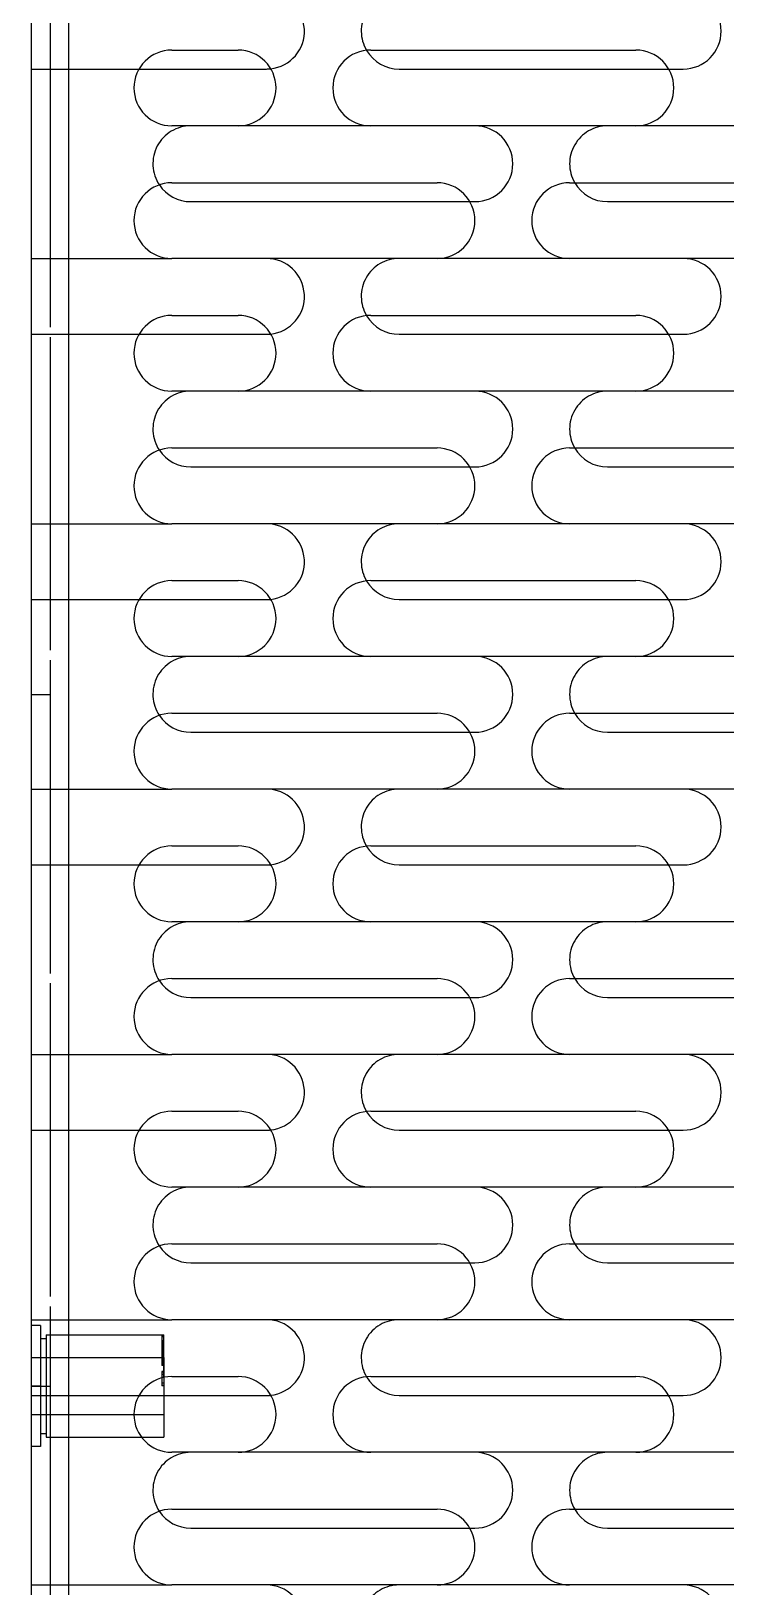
# Model space of a CAD drawing. Header units: millimetres. Extents: x 0 to 8948, y -1340 to 1100.
# Drawn here: x 4561 to 4597.6, y -763.4 to -681.3 of the extents above; entities that cross this region are included whole.
import ezdxf

# ---------------------------------------------------------------- set-up
doc = ezdxf.new("R2010")
doc.units = ezdxf.units.MM
doc.header["$LTSCALE"] = 85.25
doc.linetypes.add('HIDDEN', pattern=[0.2, 0.1, -0.1])
doc.layers.get('0').update_dxf_attribs({"linetype": 'CONTINUOUS'})
doc.layers.add('02___PRT_ALL_AXES', color=7, linetype='CONTINUOUS')
doc.layers.add('DEFAULT_2', color=8, linetype='HIDDEN')

msp = doc.modelspace()

# ---------------------------------------------------------------- linework, layer by layer
at = {"color": 3, "linetype": 'Continuous'}
for p, q in [((4562.959, -850.329), (4562.959, -645.329)), ((4560.959, -646.329), (4560.959, -849.329)), ((4568.388, -682.329), (4571.888, -682.329)), ((4578.888, -682.329), (4592.888, -682.329)), ((4571.888, -686.329), (4568.388, -686.329)), ((4592.888, -686.329), (4578.888, -686.329)), ((4568.388, -689.329), (4582.388, -689.329)), ((4589.388, -689.329), (4603.388, -689.329)), ((4582.388, -693.329), (4568.388, -693.329)), ((4603.388, -693.329), (4589.388, -693.329)), ((4568.388, -696.329), (4571.888, -696.329)), ((4578.888, -696.329), (4592.888, -696.329)), ((4571.888, -700.329), (4568.388, -700.329)), ((4592.888, -700.329), (4578.888, -700.329)), ((4568.388, -703.329), (4582.388, -703.329)), ((4589.388, -703.329), (4603.388, -703.329)), ((4582.388, -707.329), (4568.388, -707.329)), ((4603.388, -707.329), (4589.388, -707.329)), ((4568.388, -710.329), (4571.888, -710.329)), ((4578.888, -710.329), (4592.888, -710.329)), ((4571.888, -714.329), (4568.388, -714.329)), ((4592.888, -714.329), (4578.888, -714.329)), ((4568.388, -717.329), (4582.388, -717.329)), ((4589.388, -717.329), (4603.388, -717.329)), ((4582.388, -721.329), (4568.388, -721.329)), ((4603.388, -721.329), (4589.388, -721.329)), ((4568.388, -724.329), (4571.888, -724.329)), ((4578.888, -724.329), (4592.888, -724.329)), ((4571.888, -728.329), (4568.388, -728.329)), ((4592.888, -728.329), (4578.888, -728.329)), ((4568.388, -731.329), (4582.388, -731.329)), ((4589.388, -731.329), (4603.388, -731.329)), ((4582.388, -735.329), (4568.388, -735.329)), ((4603.388, -735.329), (4589.388, -735.329)), ((4568.388, -738.329), (4571.888, -738.329)), ((4578.888, -738.329), (4592.888, -738.329)), ((4571.888, -742.329), (4568.388, -742.329)), ((4592.888, -742.329), (4578.888, -742.329)), ((4568.388, -745.329), (4582.388, -745.329)), ((4589.388, -745.329), (4603.388, -745.329)), ((4582.388, -749.329), (4568.388, -749.329)), ((4603.388, -749.329), (4589.388, -749.329)), ((4568.388, -752.329), (4571.888, -752.329)), ((4578.888, -752.329), (4592.888, -752.329)), ((4571.888, -756.329), (4568.388, -756.329)), ((4592.888, -756.329), (4578.888, -756.329)), ((4568.388, -759.329), (4582.388, -759.329)), ((4589.388, -759.329), (4603.388, -759.329)), ((4582.388, -763.329), (4568.388, -763.329)), ((4603.388, -763.329), (4589.388, -763.329))]:
    msp.add_line(p, q, dxfattribs=at)
at = {"color": 7, "linetype": 'Continuous'}
for p, q in [((4566.665, -683.329), (4573.388, -683.329)), ((4580.388, -683.329), (4594.611, -683.329)), ((4569.388, -690.329), (4584.111, -690.329)), ((4591.388, -690.329), (4605.111, -690.329)), ((4566.665, -697.329), (4573.388, -697.329)), ((4580.388, -697.329), (4594.611, -697.329)), ((4569.388, -704.329), (4584.111, -704.329)), ((4591.388, -704.329), (4605.111, -704.329)), ((4566.665, -711.329), (4573.388, -711.329)), ((4580.388, -711.329), (4594.611, -711.329)), ((4569.388, -718.329), (4584.111, -718.329)), ((4591.388, -718.329), (4605.111, -718.329)), ((4566.665, -725.329), (4573.388, -725.329)), ((4580.388, -725.329), (4594.611, -725.329)), ((4569.388, -732.329), (4584.111, -732.329)), ((4591.388, -732.329), (4605.111, -732.329)), ((4566.665, -739.329), (4573.388, -739.329)), ((4580.388, -739.329), (4594.611, -739.329)), ((4569.388, -746.329), (4584.111, -746.329)), ((4591.388, -746.329), (4605.111, -746.329)), ((4567.959, -752.381), (4567.959, -752.829)), ((4567.959, -753.329), (4573.388, -753.329)), ((4580.388, -753.329), (4594.611, -753.329)), ((4569.388, -760.329), (4584.111, -760.329)), ((4591.388, -760.329), (4605.111, -760.329))]:
    msp.add_line(p, q, dxfattribs=at)
at = {"color": 3, "linetype": 'Continuous'}
for centre, start, end in [((4568.388, -684.329), 90, 270), ((4571.888, -684.329), 270, 90), ((4578.888, -684.329), 90, 270), ((4592.888, -684.329), 270, 90), ((4568.388, -691.329), 90, 270), ((4582.388, -691.329), 270, 90), ((4589.388, -691.329), 90, 270), ((4568.388, -698.329), 90, 270), ((4571.888, -698.329), 270, 90), ((4578.888, -698.329), 90, 270), ((4592.888, -698.329), 270, 90), ((4568.388, -705.329), 90, 270), ((4582.388, -705.329), 270, 90), ((4589.388, -705.329), 90, 270), ((4568.388, -712.329), 90, 270), ((4571.888, -712.329), 270, 90), ((4578.888, -712.329), 90, 270), ((4592.888, -712.329), 270, 90), ((4568.388, -719.329), 90, 270), ((4582.388, -719.329), 270, 90), ((4589.388, -719.329), 90, 270), ((4568.388, -726.329), 90, 270), ((4571.888, -726.329), 270, 90), ((4578.888, -726.329), 90, 270), ((4592.888, -726.329), 270, 90), ((4568.388, -733.329), 90, 270), ((4582.388, -733.329), 270, 90), ((4589.388, -733.329), 90, 270), ((4568.388, -740.329), 90, 270), ((4571.888, -740.329), 270, 90), ((4578.888, -740.329), 90, 270), ((4592.888, -740.329), 270, 90), ((4568.388, -747.329), 90, 270), ((4582.388, -747.329), 270, 90), ((4589.388, -747.329), 90, 270), ((4568.388, -754.329), 90, 270), ((4571.888, -754.329), 270, 90), ((4578.888, -754.329), 90, 270), ((4592.888, -754.329), 270, 90), ((4568.388, -761.329), 90, 270), ((4582.388, -761.329), 270, 90), ((4589.388, -761.329), 90, 270)]:
    msp.add_arc(centre, 2, start, end, dxfattribs=at)
at = {"color": 7, "linetype": 'Continuous'}
for centre, start, end in [((4580.388, -681.329), 210.7896, 270), ((4573.388, -681.329), 270, 276.10088), ((4569.388, -688.329), 214.01758, 270), ((4591.388, -688.329), 210.12825, 270), ((4580.388, -695.329), 210.7896, 270), ((4573.388, -695.329), 270, 276.10088), ((4569.388, -702.329), 214.01758, 270), ((4591.388, -702.329), 210.12825, 270), ((4580.388, -709.329), 210.7896, 270), ((4573.388, -709.329), 270, 276.10088), ((4569.388, -716.329), 214.01758, 270), ((4591.388, -716.329), 210.12825, 270), ((4580.388, -723.329), 210.7896, 270), ((4573.388, -723.329), 270, 276.10088), ((4569.388, -730.329), 214.01758, 270), ((4591.388, -730.329), 210.12825, 270), ((4580.388, -737.329), 210.7896, 270), ((4573.388, -737.329), 270, 276.10088), ((4569.388, -744.329), 214.01758, 270), ((4591.388, -744.329), 210.12825, 270), ((4580.388, -751.329), 210.7896, 270), ((4573.388, -751.329), 270, 276.10088), ((4591.388, -758.329), 210.12825, 270), ((4569.388, -758.329), 214.01758, 270)]:
    msp.add_arc(centre, 2, start, end, dxfattribs=at)
at = {"layer": '02___PRT_ALL_AXES', "color": 8, "linetype": 'HIDDEN'}
for p, q in [((4560.959, -654.33), (4560.959, -775.329)), ((4561.959, -654.33), (4561.959, -775.329)), ((4560.959, -716.329), (4561.959, -716.329)), ((4561.759, -750.129), (4567.959, -750.129)), ((4560.959, -751.329), (4567.959, -751.329)), ((4567.959, -751.329), (4567.959, -752.829)), ((4560.959, -752.829), (4561.959, -752.829)), ((4560.959, -754.329), (4567.959, -754.329)), ((4561.759, -755.529), (4566.789, -755.529))]:
    msp.add_line(p, q, dxfattribs=at)
at = {"layer": '02___PRT_ALL_AXES', "color": 7, "linetype": 'Continuous'}
for p in [(4567.959, -752.829), (4566.789, -755.529)]:
    msp.add_line(p, (4567.959, -755.529), dxfattribs=at)
at = {"layer": 'DEFAULT_2', "color": 8, "linetype": 'HIDDEN'}
for p, q in [((4561.959, -646.329), (4561.959, -849.329)), ((4560.959, -683.329), (4566.665, -683.329)), ((4594.611, -683.329), (4595.388, -683.329)), ((4578.888, -686.329), (4571.888, -686.329)), ((4599.888, -686.329), (4592.888, -686.329)), ((4584.111, -690.329), (4584.388, -690.329)), ((4560.959, -693.329), (4568.388, -693.329)), ((4589.388, -693.329), (4582.388, -693.329)), ((4560.959, -697.329), (4566.665, -697.329)), ((4594.611, -697.329), (4595.388, -697.329)), ((4578.888, -700.329), (4571.888, -700.329)), ((4599.888, -700.329), (4592.888, -700.329)), ((4584.111, -704.329), (4584.388, -704.329)), ((4560.959, -707.329), (4568.388, -707.329)), ((4589.388, -707.329), (4582.388, -707.329)), ((4560.959, -711.329), (4566.665, -711.329)), ((4594.611, -711.329), (4595.388, -711.329)), ((4578.888, -714.329), (4571.888, -714.329)), ((4599.888, -714.329), (4592.888, -714.329)), ((4584.111, -718.329), (4584.388, -718.329)), ((4560.959, -721.329), (4568.388, -721.329)), ((4589.388, -721.329), (4582.388, -721.329)), ((4560.959, -725.329), (4566.665, -725.329)), ((4594.611, -725.329), (4595.388, -725.329)), ((4578.888, -728.329), (4571.888, -728.329)), ((4599.888, -728.329), (4592.888, -728.329)), ((4584.111, -732.329), (4584.388, -732.329)), ((4560.959, -735.329), (4568.388, -735.329)), ((4589.388, -735.329), (4582.388, -735.329)), ((4560.959, -739.329), (4566.665, -739.329)), ((4594.611, -739.329), (4595.388, -739.329)), ((4578.888, -742.329), (4571.888, -742.329)), ((4599.888, -742.329), (4592.888, -742.329)), ((4584.111, -746.329), (4584.388, -746.329)), ((4560.959, -749.329), (4568.388, -749.329)), ((4589.388, -749.329), (4582.388, -749.329)), ((4561.459, -749.629), (4560.959, -749.629)), ((4561.459, -749.629), (4561.459, -756.029)), ((4561.459, -750.329), (4561.759, -750.329)), ((4561.759, -750.13), (4561.759, -755.529)), ((4567.859, -750.132), (4567.859, -751.746)), ((4567.859, -750.132), (4567.959, -750.132)), ((4567.859, -750.136), (4567.959, -750.136)), ((4567.859, -750.144), (4567.959, -750.144)), ((4567.859, -750.147), (4567.959, -750.147)), ((4567.859, -750.189), (4567.959, -750.189)), ((4567.859, -750.219), (4567.959, -750.219)), ((4567.959, -750.242), (4567.859, -750.242)), ((4567.959, -752.381), (4567.959, -750.129)), ((4567.959, -750.441), (4567.859, -750.441)), ((4567.959, -750.446), (4567.859, -750.446)), ((4567.959, -750.448), (4567.859, -750.448)), ((4567.859, -750.471), (4567.959, -750.471)), ((4567.959, -750.479), (4567.859, -750.479)), ((4567.959, -750.523), (4567.859, -750.523)), ((4567.959, -750.536), (4567.859, -750.536)), ((4567.959, -750.539), (4567.859, -750.539)), ((4567.959, -750.551), (4567.859, -750.551)), ((4567.859, -750.563), (4567.959, -750.563)), ((4567.959, -750.575), (4567.859, -750.575)), ((4567.959, -750.577), (4567.859, -750.577)), ((4567.959, -750.62), (4567.859, -750.62)), ((4567.959, -750.639), (4567.859, -750.639)), ((4567.959, -750.699), (4567.859, -750.699)), ((4567.959, -750.711), (4567.859, -750.711)), ((4567.959, -750.751), (4567.859, -750.751)), ((4567.959, -750.768), (4567.859, -750.768)), ((4567.959, -750.809), (4567.859, -750.809)), ((4567.959, -750.844), (4567.859, -750.844)), ((4567.959, -750.856), (4567.859, -750.856)), ((4567.959, -750.895), (4567.859, -750.895)), ((4567.959, -750.895), (4567.859, -750.895)), ((4567.959, -750.909), (4567.859, -750.909)), ((4567.959, -750.929), (4567.859, -750.929)), ((4567.959, -750.938), (4567.859, -750.938)), ((4567.959, -750.948), (4567.859, -750.948)), ((4567.959, -750.968), (4567.859, -750.968)), ((4567.959, -750.98), (4567.859, -750.98)), ((4567.959, -750.982), (4567.859, -750.982)), ((4567.959, -750.984), (4567.859, -750.984)), ((4567.959, -750.989), (4567.859, -750.989)), ((4567.959, -751.011), (4567.859, -751.011)), ((4567.959, -751.043), (4567.859, -751.043)), ((4567.959, -751.045), (4567.859, -751.045)), ((4567.959, -751.061), (4567.859, -751.061)), ((4567.959, -751.073), (4567.859, -751.073)), ((4567.959, -751.078), (4567.859, -751.078)), ((4567.959, -751.098), (4567.859, -751.098)), ((4567.959, -751.112), (4567.859, -751.112)), ((4567.959, -751.112), (4567.859, -751.112)), ((4567.959, -751.119), (4567.859, -751.119)), ((4567.959, -751.156), (4567.859, -751.156)), ((4567.959, -751.158), (4567.859, -751.158)), ((4567.959, -751.169), (4567.859, -751.169)), ((4567.959, -751.17), (4567.859, -751.17)), ((4567.959, -751.188), (4567.859, -751.188)), ((4567.959, -751.189), (4567.859, -751.189)), ((4567.959, -751.234), (4567.859, -751.234)), ((4567.959, -751.26), (4567.859, -751.26)), ((4567.959, -751.264), (4567.859, -751.264)), ((4567.959, -751.268), (4567.859, -751.268)), ((4567.959, -751.301), (4567.859, -751.301)), ((4567.959, -751.303), (4567.859, -751.303)), ((4567.959, -751.318), (4567.859, -751.318)), ((4567.959, -751.334), (4567.859, -751.334)), ((4567.959, -751.338), (4567.859, -751.338)), ((4567.959, -751.355), (4567.859, -751.355)), ((4567.959, -751.361), (4567.859, -751.361)), ((4567.959, -751.362), (4567.859, -751.362)), ((4567.959, -751.366), (4567.859, -751.366)), ((4567.959, -751.383), (4567.859, -751.383)), ((4567.959, -751.417), (4567.859, -751.417)), ((4567.959, -751.427), (4567.859, -751.427)), ((4567.959, -751.44), (4567.859, -751.44)), ((4567.959, -751.447), (4567.859, -751.447)), ((4567.959, -751.461), (4567.859, -751.461)), ((4567.959, -751.508), (4567.859, -751.508)), ((4567.959, -751.512), (4567.859, -751.512)), ((4567.959, -751.537), (4567.859, -751.537)), ((4567.959, -751.546), (4567.859, -751.546)), ((4567.959, -751.561), (4567.859, -751.561)), ((4567.959, -751.571), (4567.859, -751.571)), ((4567.959, -751.595), (4567.859, -751.595)), ((4567.959, -751.6), (4567.859, -751.6)), ((4567.959, -751.647), (4567.859, -751.647)), ((4567.959, -751.681), (4567.859, -751.681)), ((4567.959, -751.742), (4567.859, -751.742)), ((4567.959, -751.746), (4567.859, -751.746)), ((4561.459, -752.829), (4560.959, -752.829)), ((4567.859, -752.068), (4567.859, -752.823)), ((4567.959, -752.068), (4567.859, -752.068)), ((4567.859, -752.079), (4567.959, -752.079)), ((4567.959, -752.092), (4567.859, -752.092)), ((4567.859, -752.198), (4567.959, -752.198)), ((4567.959, -752.678), (4567.859, -752.678)), ((4567.959, -752.8), (4567.859, -752.8)), ((4567.959, -752.823), (4567.859, -752.823)), ((4560.959, -753.329), (4567.959, -753.329)), ((4594.611, -753.329), (4595.388, -753.329)), ((4561.459, -756.029), (4560.959, -756.029)), ((4561.459, -755.329), (4561.759, -755.329)), ((4578.888, -756.329), (4571.888, -756.329)), ((4599.888, -756.329), (4592.888, -756.329)), ((4584.111, -760.329), (4584.388, -760.329)), ((4560.959, -763.329), (4568.388, -763.329)), ((4589.388, -763.329), (4582.388, -763.329))]:
    msp.add_line(p, q, dxfattribs=at)
for centre, start, end in [((4573.388, -681.329), 276.10088, 90), ((4580.388, -681.329), 90, 210.7896), ((4595.388, -681.329), 270, 90), ((4569.388, -688.329), 90, 214.01758), ((4584.388, -688.329), 270, 90), ((4591.388, -688.329), 90, 210.12825), ((4573.388, -695.329), 276.10088, 90), ((4580.388, -695.329), 90, 210.7896), ((4595.388, -695.329), 270, 90), ((4569.388, -702.329), 90, 214.01758), ((4584.388, -702.329), 270, 90), ((4591.388, -702.329), 90, 210.12825), ((4573.388, -709.329), 276.10088, 90), ((4580.388, -709.329), 90, 210.7896), ((4595.388, -709.329), 270, 90), ((4569.388, -716.329), 90, 214.01758), ((4584.388, -716.329), 270, 90), ((4591.388, -716.329), 90, 210.12825), ((4573.388, -723.329), 276.10088, 90), ((4580.388, -723.329), 90, 210.7896), ((4595.388, -723.329), 270, 90), ((4569.388, -730.329), 90, 214.01758), ((4584.388, -730.329), 270, 90), ((4591.388, -730.329), 90, 210.12825), ((4573.388, -737.329), 276.10088, 90), ((4580.388, -737.329), 90, 210.7896), ((4595.388, -737.329), 270, 90), ((4569.388, -744.329), 90, 214.01758), ((4584.388, -744.329), 270, 90), ((4591.388, -744.329), 90, 210.12825), ((4573.388, -751.329), 276.10088, 90), ((4580.388, -751.329), 90, 210.7896), ((4595.388, -751.329), 270, 90), ((4569.388, -758.329), 90, 214.01758), ((4584.388, -758.329), 270, 90), ((4591.388, -758.329), 90, 210.12825), ((4573.388, -765.329), 276.10088, 90), ((4580.388, -765.329), 90, 210.7896), ((4595.388, -765.329), 270, 90)]:
    msp.add_arc(centre, 2, start, end, dxfattribs=at)

doc.saveas('drawing.dxf')
